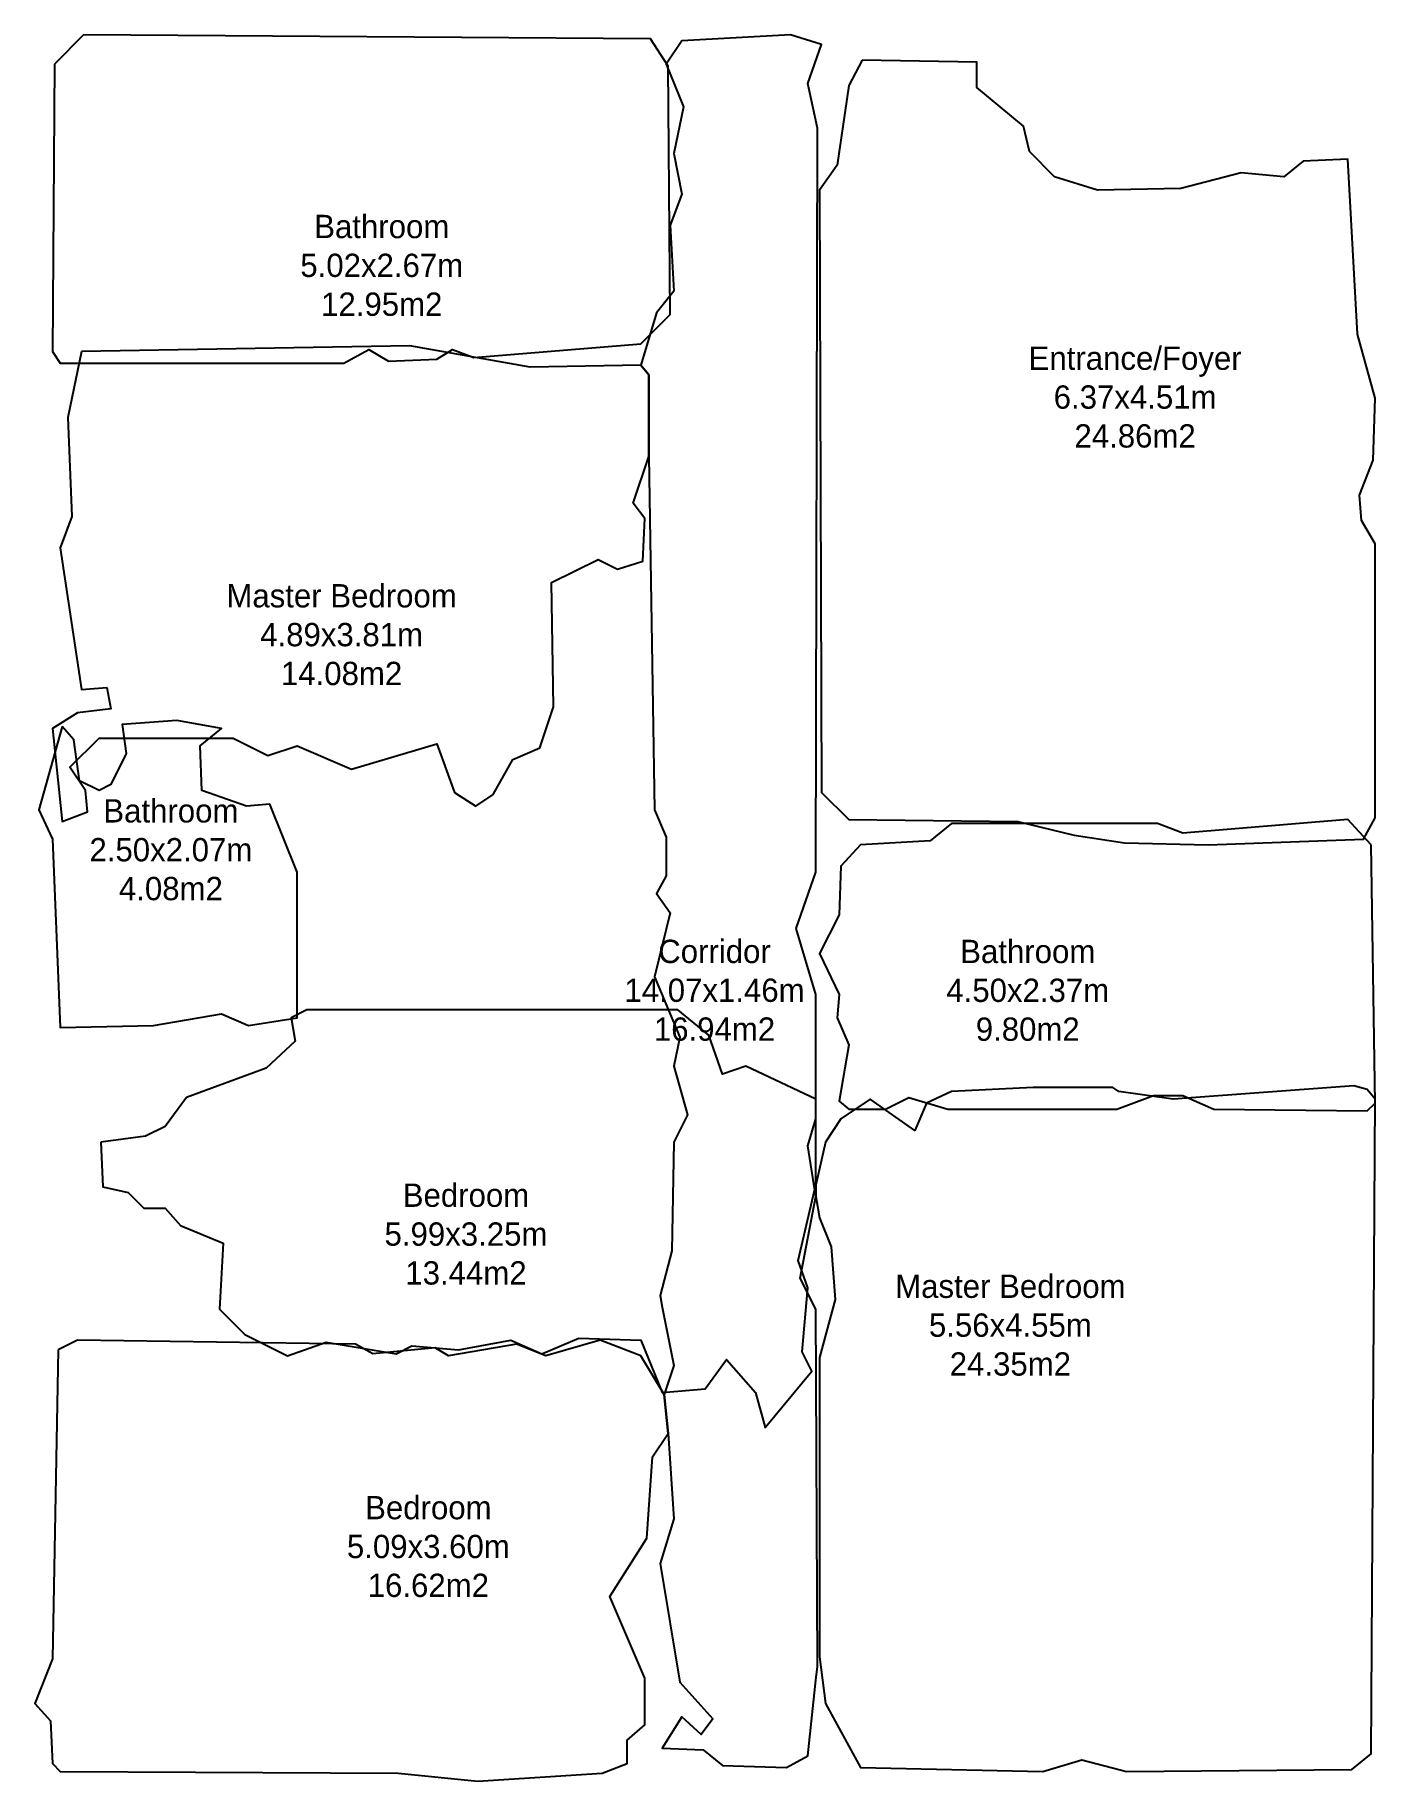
# Model space of a CAD drawing. Header units: metres. Extents: x 162 to 852, y 61 to 960.
import ezdxf

# ---------------------------------------------------------------- set-up
doc = ezdxf.new("R2010")
doc.units = ezdxf.units.M
doc.layers.add('DIMENSIONS', color=7, linetype='Continuous')
doc.layers.add('Living Area', color=1, linetype='Continuous')

msp = doc.modelspace()

# ---------------------------------------------------------------- linework, layer by layer
at = {"layer": 'Living Area'}
for points in [[(172, 945), (171, 797), (175, 791), (321, 791), (334, 798), (344, 792), (369, 793), (377, 798), (388, 794), (474, 801), (489, 816), (488, 944), (479, 958), (187, 960)], [(551, 960), (495, 957), (487, 945), (496, 923), (491, 899), (495, 878), (489, 862), (491, 828), (482, 817), (474, 790), (478, 785), (478, 743), (481, 561), (487, 547), (487, 527), (482, 518), (489, 508), (481, 475), (494, 444), (491, 429), (498, 404), (491, 390), (490, 334), (484, 311), (485, 305), (491, 275), (486, 260), (488, 240), (491, 196), (484, 173), (494, 112), (511, 93), (505, 85), (495, 94), (485, 78), (506, 77), (516, 69), (549, 68), (560, 74), (564, 113), (565, 120), (564, 304), (556, 320), (564, 362), (560, 388), (564, 402), (564, 466), (554, 500), (564, 529), (565, 912), (560, 935), (567, 955)], [(588, 947), (581, 934), (575, 893), (566, 880), (567, 570), (581, 556), (668, 555), (697, 548), (723, 544), (766, 543), (846, 546), (852, 557), (852, 698), (845, 710), (844, 723), (851, 741), (852, 773), (843, 806), (838, 896), (815, 895), (805, 887), (783, 889), (752, 881), (709, 880), (687, 887), (674, 900), (671, 913), (647, 933), (647, 946)], [(186, 797), (179, 763), (181, 712), (175, 696), (186, 623), (199, 624), (201, 613), (184, 611), (171, 603), (176, 555), (189, 560), (188, 571), (180, 583), (195, 598), (264, 598), (282, 589), (297, 594), (325, 582), (369, 595), (378, 570), (389, 563), (398, 569), (408, 587), (422, 593), (429, 614), (428, 678), (452, 690), (462, 685), (475, 689), (476, 711), (470, 719), (478, 743), (478, 785), (474, 790), (417, 789), (355, 800)], [(176, 604), (164, 561), (171, 546), (175, 449), (223, 450), (258, 456), (272, 450), (285, 452), (297, 454), (297, 464), (297, 529), (283, 564), (271, 563), (248, 571), (247, 594), (258, 603), (235, 607), (207, 605), (209, 590), (201, 574), (195, 571), (185, 576), (182, 597)], [(850, 543), (838, 556), (753, 549), (740, 554), (634, 554), (623, 545), (587, 543), (577, 532), (576, 507), (566, 487), (576, 466), (575, 454), (581, 440), (576, 411), (581, 407), (600, 407), (612, 413), (632, 407), (719, 407), (738, 414), (753, 414), (769, 407), (848, 406), (852, 410)], [(196, 390), (197, 367), (210, 364), (218, 356), (229, 356), (237, 347), (259, 338), (257, 304), (270, 291), (292, 280), (312, 287), (348, 281), (356, 285), (380, 283), (407, 288), (423, 281), (442, 289), (474, 288), (485, 261), (507, 263), (518, 278), (533, 261), (538, 243), (562, 272), (557, 282), (560, 315), (555, 329), (564, 368), (564, 412), (528, 429), (516, 425), (509, 445), (493, 458), (302, 458), (294, 454), (296, 442), (281, 428), (240, 413), (229, 398), (219, 393)], [(848, 417), (841, 419), (748, 412), (720, 416), (717, 418), (676, 418), (634, 416), (621, 410), (615, 396), (592, 412), (577, 402), (569, 390), (564, 368), (564, 362), (566, 351), (572, 336), (574, 309), (566, 279), (566, 125), (569, 101), (587, 68), (681, 66), (701, 72), (724, 66), (840, 67), (850, 75), (852, 412)], [(174, 283), (171, 124), (162, 101), (170, 92), (171, 70), (175, 66), (349, 65), (390, 61), (454, 65), (467, 70), (467, 82), (476, 90), (476, 114), (458, 156), (477, 186), (480, 228), (488, 240), (486, 260), (474, 280), (453, 288), (425, 280), (410, 286), (375, 280), (368, 284), (336, 281), (327, 286), (184, 288)]]:
    msp.add_lwpolyline(points, close=True, dxfattribs=at)

# ---------------------------------------------------------------- texts
at = {"layer": 'DIMENSIONS', "char_height": 12, "attachment_point": 5}
for s, insert in [('Bathroom\\P5.02x2.67m\\P12.95m2', (340.57, 841.29)), ('Entrance/Foyer\\P6.37x4.51m\\P24.86m2', (728.45, 773.48)), ('Master Bedroom\\P4.89x3.81m\\P14.08m2', (319.89, 651.17)), ('Bathroom\\P2.50x2.07m\\P4.08m2', (232, 540.43)), ('Corridor\\P14.07x1.46m\\P16.94m2', (511.9, 468.08)), ('Bathroom\\P4.50x2.37m\\P9.80m2', (673.17, 468.04)), ('Bedroom\\P5.99x3.25m\\P13.44m2', (383.93, 342.55)), ('Master Bedroom\\P5.56x4.55m\\P24.35m2', (664.22, 295.67)), ('Bedroom\\P5.09x3.60m\\P16.62m2', (364.56, 181.7))]:
    msp.add_mtext(s, dxfattribs=dict(at, insert=insert))

doc.saveas('drawing.dxf')
